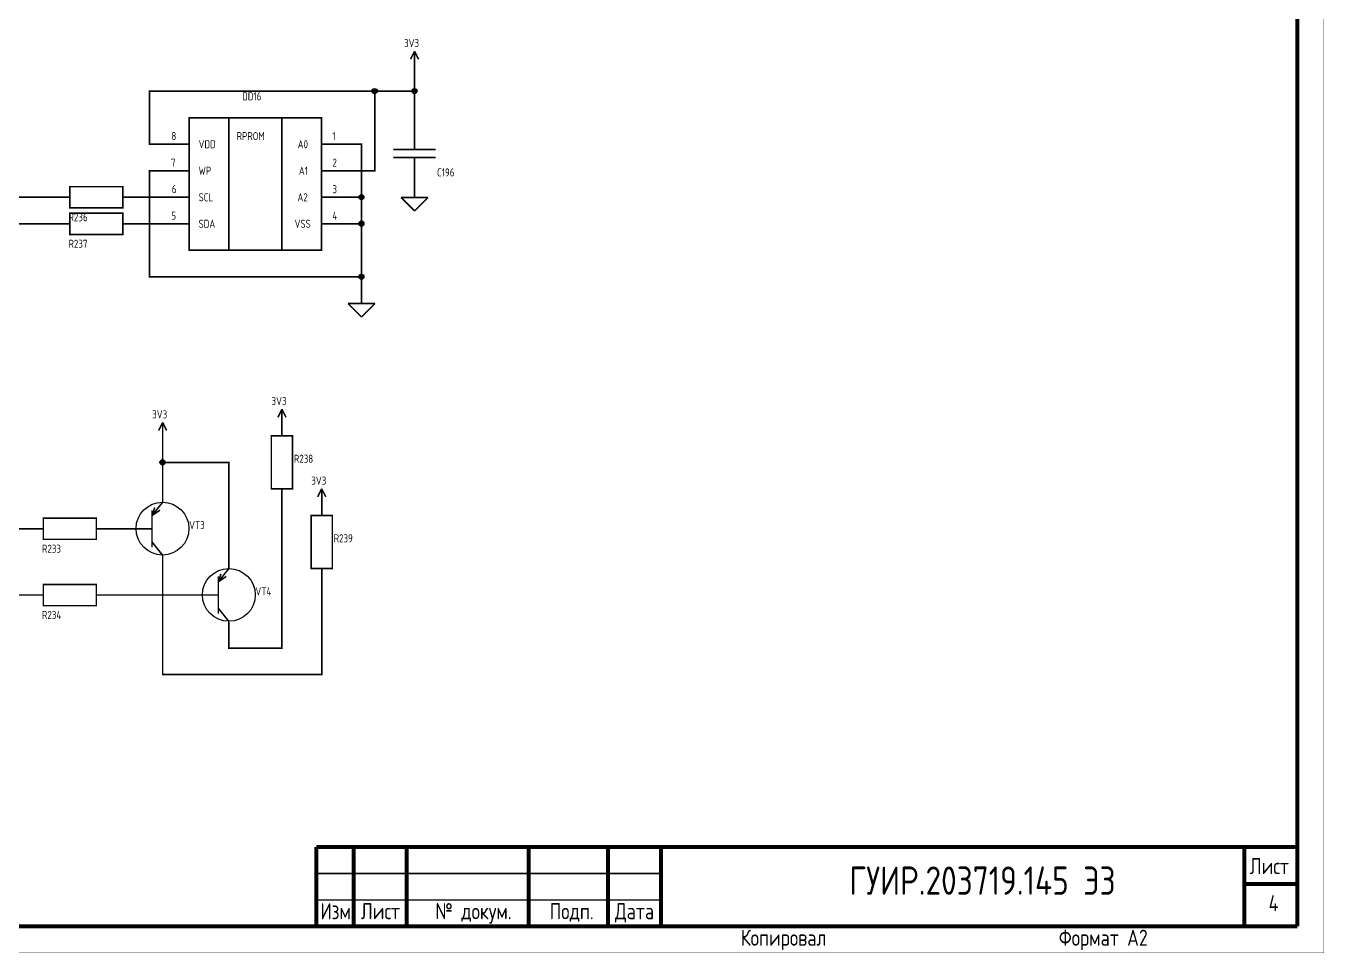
# Model space of a CAD drawing. Header units: millimetres. Extents: x 0 to 594, y 0 to 420.
# Drawn here: x 349.2 to 594, y 0 to 174.8 of the extents above; entities that cross this region are included whole.
import ezdxf

# ---------------------------------------------------------------- set-up
doc = ezdxf.new("R2010")
doc.units = ezdxf.units.MM
doc.layers.add('Sheet', color=7, linetype='Continuous')
doc.styles.get("Standard").update_dxf_attribs({"font": 'gost.TTF', "oblique": 15})

msp = doc.modelspace()

# ---------------------------------------------------------------- linework, layer by layer
at = {"layer": 'Sheet'}
for points, const_width in [([(0, 420), (593.96, 420), (593.96, 0.04), (0, 0.04), (0, 420)], 0.0991), ([(589, 415), (589, 5)], 0.749), ([(422.5, 170.04), (421.74, 168.52)], 0.3), ([(422.5, 170.04), (423.26, 168.52)], 0.3), ([(422.5, 167.5), (422.5, 170.04)], 0.3), ([(422.5, 167.5), (422.5, 162.5), (422.5, 154)], 0.3), ([(415, 162.5), (372.5, 162.5), (372.5, 152.5), (377.5, 152.5)], 0.3), ([(407.5, 147.5), (415, 147.5), (415, 162.5), (422.5, 162.5)], 0.3), ([(380, 157.5), (404.96, 157.5), (404.96, 132.54), (380, 132.54), (380, 157.5)], 0.3), ([(387.5, 157.5), (387.5, 132.5)], 0.3), ([(397.5, 157.5), (397.5, 132.5)], 0.3), ([(380, 152.5), (377.5, 152.5)], 0.3), ([(405, 152.5), (407.5, 152.5)], 0.3), ([(412.5, 127.5), (412.5, 137.5), (412.5, 142.5), (412.5, 152.5), (407.5, 152.5)], 0.3), ([(422.5, 151.5), (422.5, 154)], 0.3), ([(418.5, 151.5), (426.5, 151.5)], 0.3), ([(426.5, 150), (418.5, 150)], 0.3), ([(422.5, 150), (422.5, 147.5)], 0.3), ([(377.5, 147.5), (372.5, 147.5), (372.5, 127.5), (412.5, 127.5), (412.5, 125)], 0.3), ([(380, 147.5), (377.5, 147.5)], 0.3), ([(405, 147.5), (407.5, 147.5)], 0.3), ([(422.5, 145), (422.5, 147.5)], 0.3), ([(357.5, 142.5), (357.5, 144.5), (367.5, 144.5), (367.5, 140.5), (357.5, 140.5), (357.5, 142.5)], 0.3), ([(422.5, 145), (422.5, 142.46)], 0.3), ([(307.5, 107.5), (307.5, 87.5), (342.5, 87.5), (342.5, 142.5), (355, 142.5)], 0.3), ([(357.5, 142.5), (355, 142.5)], 0.3), ([(367.5, 142.5), (370, 142.5)], 0.3), ([(377.5, 142.5), (370, 142.5)], 0.3), ([(380, 142.5), (377.5, 142.5)], 0.3), ([(405, 142.5), (407.5, 142.5)], 0.3), ([(407.5, 142.5), (412.5, 142.5)], 0.3), ([(419.96, 142.46), (425.04, 142.46)], 0.3), ([(419.96, 142.46), (422.5, 139.92)], 0.3), ([(425.04, 142.46), (422.5, 139.92)], 0.3), ([(357.5, 137.5), (357.5, 139.5), (367.5, 139.5), (367.5, 135.5), (357.5, 135.5), (357.5, 137.5)], 0.3), ([(302.5, 105), (302.5, 85), (345, 85), (345, 137.5), (355, 137.5)], 0.3), ([(357.5, 137.5), (355, 137.5)], 0.3), ([(367.5, 137.5), (370, 137.5)], 0.3), ([(377.5, 137.5), (370, 137.5)], 0.3), ([(380, 137.5), (377.5, 137.5)], 0.3), ([(405, 137.5), (407.5, 137.5)], 0.3), ([(407.5, 137.5), (412.5, 137.5)], 0.3), ([(412.5, 125), (412.5, 122.46)], 0.3), ([(409.96, 122.46), (415.04, 122.46)], 0.3), ([(409.96, 122.46), (412.5, 119.92)], 0.3), ([(415.04, 122.46), (412.5, 119.92)], 0.3), ([(195, 117.5), (195, 80), (257.5, 80), (350, 80)], 0.3), ([(197.5, 117.5), (197.5, 82.5), (262.5, 82.5), (342.5, 82.5), (342.5, 67.5), (350, 67.5)], 0.3), ([(397.5, 102.54), (396.74, 101.02)], 0.3), ([(397.5, 102.54), (398.26, 101.02)], 0.3), ([(397.5, 100), (397.5, 102.54)], 0.3), ([(375, 100.04), (374.24, 98.52)], 0.3), ([(375, 100.04), (375.76, 98.52)], 0.3), ([(375, 97.5), (375, 100.04)], 0.3), ([(397.5, 97.5), (397.5, 100)], 0.3), ([(375, 92.5), (375, 97.5)], 0.3), ([(397.5, 87.5), (395.5, 87.5), (395.5, 97.5), (399.5, 97.5), (399.5, 87.5), (397.5, 87.5)], 0.3), ([(375, 87.5), (375, 92.5), (387.5, 92.5), (387.5, 75)], 0.3), ([(375, 85), (375, 87.5)], 0.3), ([(397.5, 87.5), (397.5, 85)], 0.3), ([(405, 87.54), (404.24, 86.02)], 0.3), ([(405, 87.54), (405.76, 86.02)], 0.3), ([(405, 85), (405, 87.54)], 0.3), ([(373, 82.5), (375, 85)], 0.3), ([(373, 82.5), (373.5, 84)], 0.3), ([(373, 76.5), (373, 83.5)], 0.3), ([(374.5, 83.5), (373, 82.5)], 0.3), ([(387.5, 60), (387.5, 57.5), (397.5, 57.5), (397.5, 85)], 0.3), ([(405, 82.5), (405, 85)], 0.3), ([(352.5, 80), (352.5, 82), (362.5, 82), (362.5, 78), (352.5, 78), (352.5, 80)], 0.3), ([(405, 72.5), (403, 72.5), (403, 82.5), (407, 82.5), (407, 72.5), (405, 72.5)], 0.3), ([(352.5, 80), (350, 80)], 0.3), ([(362.5, 80), (365, 80)], 0.3), ([(365, 80), (367.5, 80)], 0.3), ([(370, 80), (367.5, 80)], 0.3), ([(370, 80), (373, 80)], 0.3), ([(373, 77.5), (375, 75)], 0.3), ([(375, 75), (375, 72.5)], 0.3), ([(387.5, 72.5), (387.5, 75)], 0.3), ([(375, 72.5), (375, 52.5), (405, 52.5), (405, 70)], 0.3), ([(385.5, 70), (387.5, 72.5)], 0.3), ([(385.5, 70), (386, 71.5)], 0.3), ([(385.5, 64), (385.5, 71)], 0.3), ([(387, 71), (385.5, 70)], 0.3), ([(405, 72.5), (405, 70)], 0.3), ([(352.5, 67.5), (352.5, 69.5), (362.5, 69.5), (362.5, 65.5), (352.5, 65.5), (352.5, 67.5)], 0.3), ([(352.5, 67.5), (350, 67.5)], 0.3), ([(362.5, 67.5), (365, 67.5)], 0.3), ([(365, 67.5), (380, 67.5)], 0.3), ([(382.5, 67.5), (380, 67.5)], 0.3), ([(382.5, 67.5), (385.5, 67.5)], 0.3), ([(385.5, 65), (387.5, 62.5)], 0.3), ([(387.5, 62.5), (387.5, 60)], 0.3), ([(589, 20), (404, 20)], 0.749), ([(404, 5), (404, 20)], 0.749), ([(411, 20), (411, 5)], 0.749), ([(421, 5), (421, 20)], 0.749), ([(444, 20), (444, 5)], 0.749), ([(459, 5), (459, 20)], 0.749), ([(469, 20), (469, 5)], 0.749), ([(579, 20), (579, 5)], 0.749), ([(469, 15), (404, 15)], 0.3), ([(579, 13), (589, 13)], 0.749), ([(469, 10), (404, 10)], 0.3), ([(589, 5), (8, 5)], 0.749)]:
    msp.add_lwpolyline(points, dxfattribs=dict(at, const_width=const_width))
at = {"layer": 'Sheet', "const_width": 0.508}
for points in [[(414.75, 162.5, 1), (415.25, 162.5, 1)], [(422.25, 162.5, 1), (422.75, 162.5, 1)], [(412.25, 142.5, 1), (412.75, 142.5, 1)], [(412.25, 137.5, 1), (412.75, 137.5, 1)], [(412.25, 127.5, 1), (412.75, 127.5, 1)], [(374.75, 92.5, 1), (375.25, 92.5, 1)]]:
    msp.add_lwpolyline(points, format="xyb", close=True, dxfattribs=at)
at = {"layer": 'Sheet'}
for centre in [(414.98, 162.52), (414.98, 162.52), (414.98, 162.52), (414.98, 162.52), (422.48, 162.52), (422.48, 162.52), (422.48, 162.52), (422.48, 162.52), (412.48, 142.52), (412.48, 142.52), (412.48, 142.52), (412.48, 142.52)]:
    msp.add_circle(centre, 0.486, dxfattribs=at)
for centre, major_axis, ratio in [((412.48, 137.52), (0, 0.488), 0.997292), ((412.48, 137.52), (0, 0.488), 0.997292), ((412.48, 137.52), (0, 0.488), 0.997292), ((412.48, 137.52), (0, 0.488), 0.997292), ((412.48, 127.52), (0, 0.488), 0.997292), ((412.48, 127.52), (0, 0.488), 0.997292), ((412.48, 127.52), (0, 0.488), 0.997292), ((412.48, 127.52), (0, 0.488), 0.997292), ((374.98, 92.52), (0.488, 0), 0.99725), ((374.98, 92.52), (0.488, 0), 0.99725), ((374.98, 92.52), (0.488, 0), 0.99725), ((374.98, 92.52), (0.488, 0), 0.99725), ((374.98, 80.02), (4.98, 0), 0.999996), ((387.48, 67.52), (0, 4.98), 0.999739)]:
    msp.add_ellipse(centre, major_axis=major_axis, ratio=ratio, dxfattribs=at)

# ---------------------------------------------------------------- texts
for s, height, p in [('3V3', 1.524, (420.53, 170.81)), ('DD16', 1.524, (390, 160.77)), ('8', 1.52, (376.65, 153.27)), ('RPROM', 1.524, (388.95, 153.27)), ('1', 1.52, (407.03, 153.27)), ('VDD', 1.524, (381.78, 151.74)), ('A0', 1.524, (400.47, 151.74)), ('7', 1.52, (376.57, 148.27)), ('2', 1.52, (407.03, 148.27)), ('WP', 1.524, (381.78, 146.74)), ('A1', 1.524, (400.68, 146.74)), ('C196', 1.524, (426.75, 146.43)), ('6', 1.52, (376.74, 143.27)), ('3', 1.52, (407.03, 143.27)), ('SCL', 1.524, (381.78, 141.74)), ('A2', 1.524, (400.42, 141.74)), ('5', 1.52, (376.65, 138.27)), ('4', 1.52, (407.03, 138.27)), ('R236', 1.524, (357.25, 137.97)), ('SDA', 1.524, (381.78, 136.74)), ('VSS', 1.524, (399.88, 136.74)), ('R237', 1.524, (357.25, 132.97)), ('3V3', 1.524, (395.53, 103.31)), ('3V3', 1.524, (373.03, 100.81)), ('R238', 1.524, (399.75, 92.43)), ('3V3', 1.524, (403.03, 88.31)), ('VT3', 1.524, (380, 79.93)), ('R239', 1.524, (407.25, 77.43)), ('R233', 1.524, (352.25, 75.47)), ('VT4', 1.524, (392.5, 67.43)), ('R234', 1.524, (352.25, 62.97)), ('Лист', 3.048, (580, 14.86)), ('ГУИР.203719.145 Э3', 5.334, (504.48, 10.98)), ('4', 3.05, (583.56, 7.86)), ('Изм.', 3.048, (404.74, 6.36)), ('Лист', 3.048, (412.38, 6.36)), ('№ докум.', 3.048, (426.42, 6.36)), ('Подп.', 3.048, (447.98, 6.36)), ('Дата', 3.048, (460.28, 6.36)), ('Копировал', 3.048, (484, 1.36)), ('Формат А2', 3.048, (544, 1.36))]:
    msp.add_text(s, height=height, dxfattribs=at).set_placement(p)

doc.saveas('drawing.dxf')
